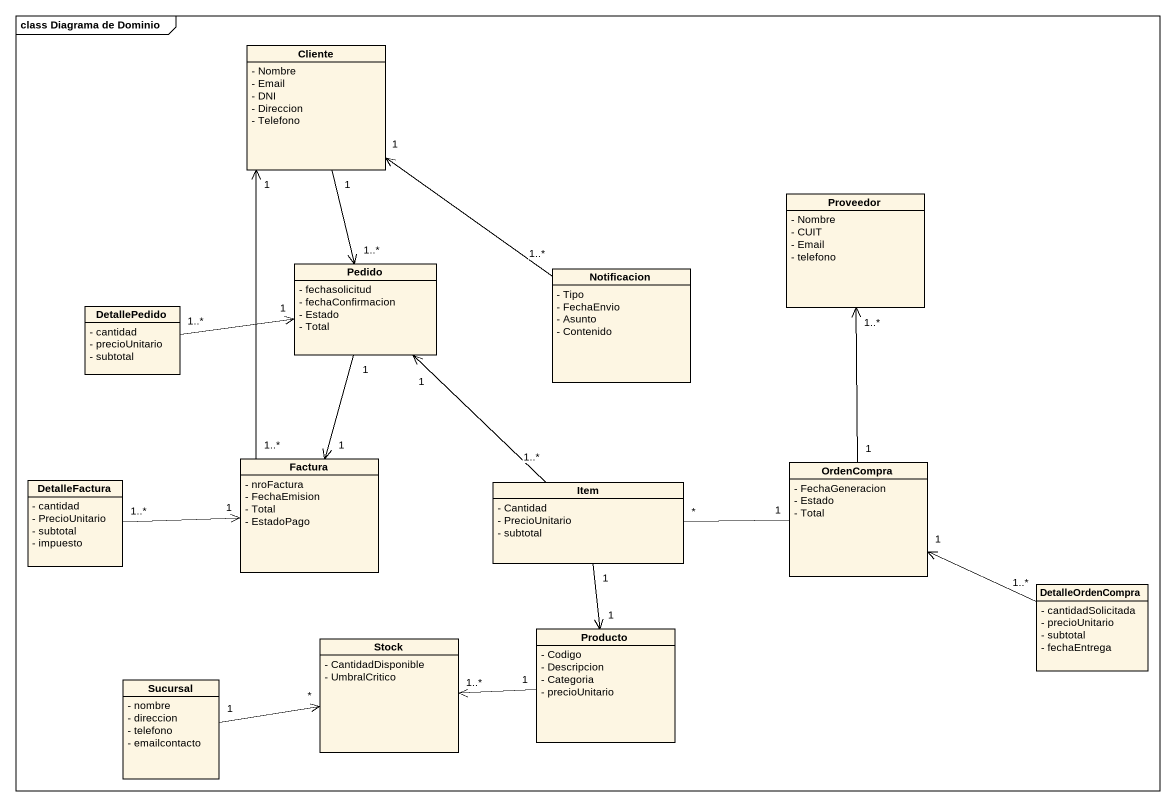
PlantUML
@startuml
mainframe class Diagrama de Dominio
hide circle
hide empty members
skinparam classAttributeIconSize 0
class Cliente {
  - Nombre
  - Email
  - DNI
  - Direccion
  - Telefono
}
class Proveedor {
  - Nombre
  - CUIT
  - Email
  - telefono
}
class Pedido {
  - fechasolicitud
  - fechaConfirmacion
  - Estado
  - Total
}
class Notificacion {
  - Tipo
  - FechaEnvio
  - Asunto
  - Contenido
}
class DetallePedido {
  - cantidad
  - precioUnitario
  - subtotal
}
class DetalleFactura {
  - cantidad
  - PrecioUnitario
  - subtotal
  - impuesto
}
class Factura {
  - nroFactura
  - FechaEmision
  - Total
  - EstadoPago
}
class Item {
  - Cantidad
  - PrecioUnitario
  - subtotal
}
class OrdenCompra {
  - FechaGeneracion
  - Estado
  - Total
}
class DetalleOrdenCompra {
  - cantidadSolicitada
  - precioUnitario
  - subtotal
  - fechaEntrega
}
class Stock {
  - CantidadDisponible
  - UmbralCritico
}
class Producto {
  - Codigo
  - Descripcion
  - Categoria
  - precioUnitario
}
class Sucursal {
  - nombre
  - direccion
  - telefono
  - emailcontacto
}
Cliente "1" --> "1..*" Pedido
Pedido "1" --> "1" Factura
Notificacion "1..*" -up-> "1" Cliente
DetallePedido "1..*" -right-> "1" Pedido
DetalleFactura "1..*" -right-> "1" Factura
Factura "1..*" -up-> "1" Cliente
Item "1..*" -up-> "1" Pedido
Item "1" --> "1" Producto
OrdenCompra "1" -up-> "1..*" Proveedor
OrdenCompra "1" -left- "*" Item
DetalleOrdenCompra "1..*" -left-> "1" OrdenCompra
Producto "1" -left-> "1..*" Stock
Sucursal "1" -right-> "*" Stock
@enduml
